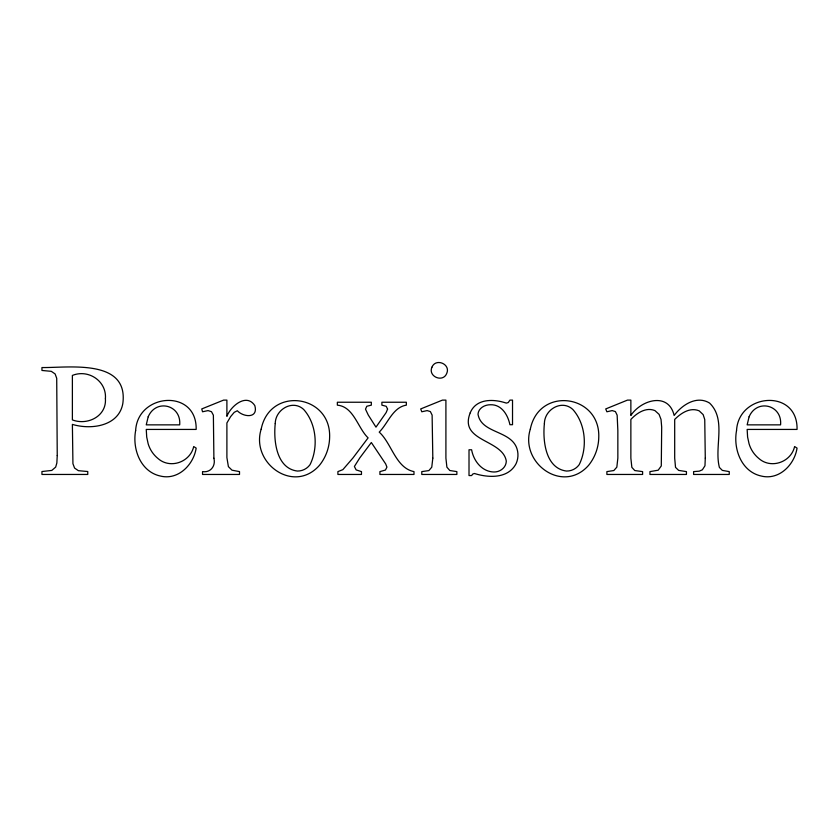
<?xml version="1.0" encoding="UTF-8"?>
<svg xmlns="http://www.w3.org/2000/svg" width="839" height="839" viewBox="0 0 839 839"><rect width="100%" height="100%" fill="white"/><g stroke="black" fill="none" stroke-linecap="round" stroke-linejoin="round"><path stroke-width="1.26" d="M705.284 458.125L704.97 465.781L702.369 469.798L699.254 471.161L693.612 471.612L693.612 474.454L729.248 474.454L729.248 471.612L722.316 470.385L719.401 467.428C713.999 446.736 726.679 419.647 709.584 403.066C696.716 395.127 681.908 404.922 674.147 415.483C668.641 391.656 641.09 399.846 630.865 415.483L630.865 400.109L627.467 400.109L605.716 408.939L606.891 411.771L612.176 410.596L615.406 411.582L617.147 415.169L617.85 430.533L617.85 458.125L616.833 467.155L613.833 470.543L606.891 471.612L606.891 474.454L642.611 474.454L642.611 471.612L634.766 470.543L631.851 467.354L630.865 458.125L630.865 419.416C636.853 413.113 645.915 406.863 654.923 410.596L659.087 414.372L661.038 419.479L661.688 427.072L661.289 465.939L658.175 470.197L649.942 471.612L649.942 474.454L686.438 474.454L686.438 471.612L678.636 470.385L675.521 467.354L674.692 458.125L674.692 419.416C680.974 413.176 689.973 407.02 699.149 410.827L703.155 414.613L704.75 419.542L705.284 458.125M57.241 455.525L56.853 463.002L55.668 467.113L51.787 470.427L41.95 471.528L41.95 474.454L87.759 474.454L87.759 471.528L78.352 470.669L74.587 468.068L72.93 463.705L72.385 424.387C91.042 430.05 118.918 426.306 122.851 403.349C128.619 358.316 68.221 367.943 41.95 367.545L41.95 370.46L51.294 371.331L55.112 373.932L56.716 378.284L57.241 455.525M213.893 458.209C215.906 465.886 210.589 472.913 202.545 471.612L202.545 474.454L239.514 474.454L239.514 471.612L232.025 470.197L228.397 466.641L226.897 457.58L226.897 422.971L230.631 416.605L234.238 412.327L237.311 410.753C243.593 417.382 258.559 418.64 254.815 405.594C246.414 392.715 230.683 406.202 226.897 416.343L226.897 400.109L223.594 400.109L201.748 408.939L202.545 411.771L208.062 410.596L211.491 411.697L213.379 415.2L213.893 458.209M135.645 430.533C132.184 448.865 140.449 471.665 160.322 476.028C178.099 480.516 193.62 464.796 196.158 448.12L193.715 446.537C190.243 462.174 170.265 469.211 158.172 458.66A30.047 30.047 0 0 1 148.157 443.779L146.71 437.046L146.248 429.432L196.158 429.432C197.092 388.363 137.669 392.872 135.645 430.533M736.548 430.533C733.076 448.865 741.34 471.665 761.214 476.028C778.991 480.516 794.523 464.796 797.05 448.12L794.606 446.537C791.135 462.174 771.156 469.211 759.064 458.66A30.047 30.047 0 0 1 749.059 443.779L747.601 437.046L747.15 429.432L797.05 429.432C797.983 388.363 738.561 392.872 736.548 430.533M275.244 423.538C273.462 440.349 276.199 468.403 297.384 471.057A15.385 15.385 0 0 0 309.99 464.754C318.495 447.774 316.607 423.926 303.697 409.484C292.759 399.175 275.349 409.453 275.244 423.538M544.396 423.538C542.613 440.349 545.35 468.403 566.535 471.057A15.385 15.385 0 0 0 579.141 464.754C587.646 447.774 585.758 423.926 572.838 409.484C561.91 399.175 544.49 409.453 544.396 423.538M432.819 458.125L431.76 467.197L428.886 470.585L421.786 471.612L421.786 474.454L456.867 474.454L456.867 471.612L449.809 470.511L446.893 467.155L445.908 458.125L445.908 400.109L442.447 400.109L420.685 408.939L421.786 411.771L427.145 410.596L430.376 411.582L432.116 415.085L432.819 458.125M261.17 429.149C250.536 462.981 293.692 494.517 319.449 465.341A46.072 46.072 0 0 0 329.633 437.004C330.849 394.435 269.875 385.94 261.17 429.149M530.311 429.149C519.687 462.981 562.833 494.517 588.6 465.341A46.072 46.072 0 0 0 598.773 437.004C600 394.435 539.026 385.94 530.311 429.149M105.41 398.682C106.721 416.322 87.392 425.719 72.385 419.899L72.385 375.432C88.389 368.887 106.826 381.147 105.41 398.682M470.218 412.819C458.618 441.849 502.697 439.122 506.295 461.125C506.19 467.543 500.138 472.105 494.003 472C481.901 471.77 473.595 460.915 471.612 449.777L469.011 449.777L469.011 475.556L471.612 475.556L472.829 474.014L474.454 473.5C488.592 477.957 508.214 478.838 516.1 463.642A20.744 20.744 0 0 0 516.96 448.666C510.878 430.103 481.187 433.7 477.999 414.141C478.471 408.111 484.743 404.723 490.291 404.755C501.596 404.241 507.889 414.959 509.923 424.702L512.524 424.702L512.524 400.109L509.923 400.109L508.266 402.552L506.295 403.098C493.741 398.85 476.164 398.273 470.218 412.819M431.907 367.241C427.806 376.617 443.065 382.993 446.747 373.376C450.868 363.99 435.64 357.75 431.907 367.241M148.188 416.794L146.248 424.859L179.682 424.859C181.539 404.933 156.085 398.357 148.188 416.794M749.091 416.794L747.15 424.859L780.574 424.859C782.441 404.933 756.977 398.357 749.091 416.794M387.576 409.096L386.15 412.578L375.977 427.145L368.258 415.011L365.5 409.17L366.8 406.254L371.331 405.153L371.331 402.238L337.351 402.238L337.351 405.153C353.817 406.632 357.813 428.131 368.101 437.874L352.957 457.968L342.868 469.641L337.907 471.612L337.907 474.454L361.473 474.454L361.473 471.612L356.156 469.913L354.383 466.484L359.742 457.968L371.331 442.52L385.678 463.925L386.936 467.113L385.447 470.039L379.92 471.612L379.92 474.454L413.984 474.454L413.984 471.612C395.714 467.994 391.645 443.275 379.218 432.116C387.912 423.506 392.799 407.272 406.338 405.153L406.338 402.238L381.892 402.238L381.892 405.153L386.234 406.296L387.576 409.096"/></g></svg>
